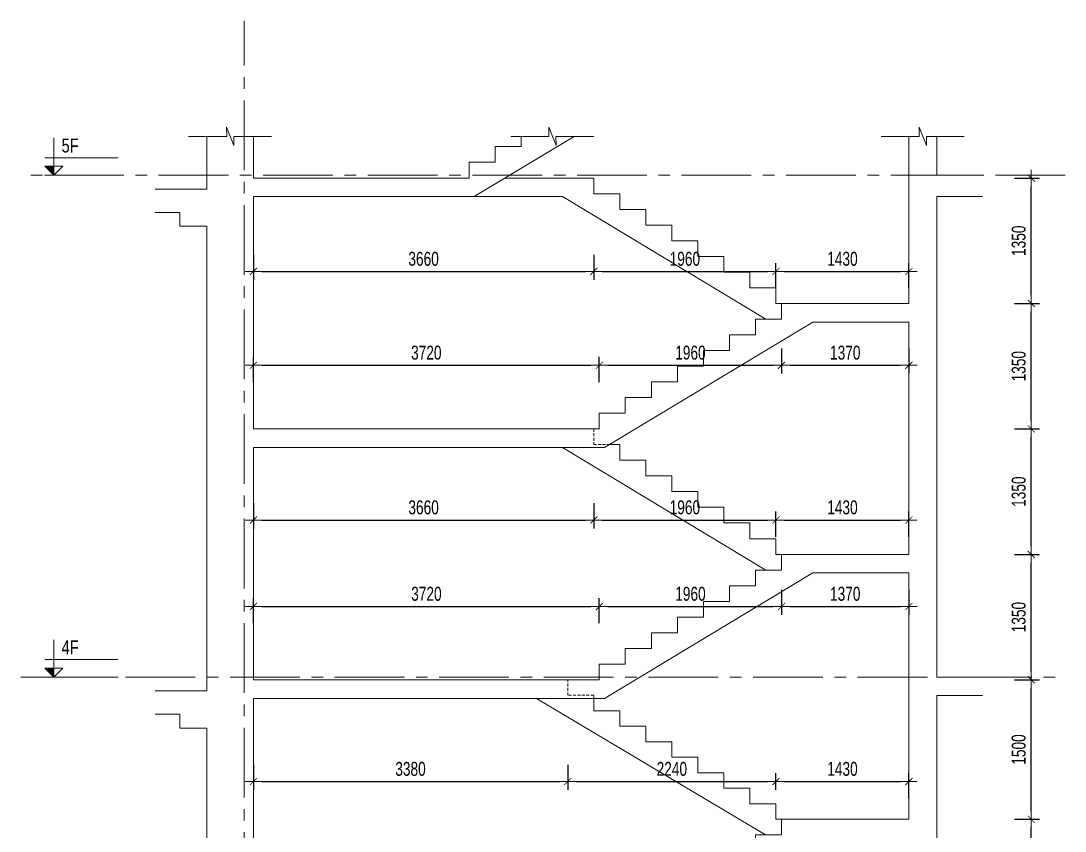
# Model space of a CAD drawing. Header units: millimetres. Extents: x -179076 to 152218, y -28646 to 38481.
# Drawn here: x 11691 to 22923, y -4004 to 4715 of the extents above; entities that cross this region are included whole.
import ezdxf

# ---------------------------------------------------------------- set-up
doc = ezdxf.new("R2010")
doc.units = ezdxf.units.MM
doc.linetypes.add('CENTER2', pattern=[1.125, 0.75, -0.125, 0.125, -0.125])
doc.linetypes.add('HIDDEN2', pattern=[4.7625, 3.175, -1.5875])
doc.layers.get('Defpoints').update_dxf_attribs({"color": 151, "lineweight": 9})
for name, color, linetype, lineweight in [('NDC_S_ANNO', 7, 'Continuous', 20), ('NDC_S_AXIS', 5, 'CENTER2', 13), ('NDC_S_CONTINUOUS', 3, 'Continuous', 20), ('NDC_S_DIM', 1, 'Continuous', 15), ('NDC_S_HIDDEN', 8, 'HIDDEN2', 13), ('NDC_S_SLAB', 2, 'Continuous', 20), ('NDC_S_SYMBOL', 1, 'Continuous', 15), ('NDC_S_TEXT SYMBOL', 7, 'Continuous', 20), ('NDC_S_VN TEXT', 7, 'Continuous', 20)]:
    doc.layers.add(name, color=color, linetype=linetype, lineweight=lineweight)
doc.styles.add('NDC_ANNO', font='', dxfattribs={"width": 0.8})
doc.styles.add('NDC_DIM', font='', dxfattribs={"width": 0.75})
doc.styles.get('NDC_ANNO').set_extended_font_data('Dotum')
doc.styles.get('NDC_DIM').set_extended_font_data('Dotum')
doc.dimstyles.new('NDC_dim_60', dxfattribs={"dimscale": 60, "dimtxt": 2.5, "dimasz": 1.5, "dimexe": 1.5, "dimexo": 2.5, "dimgap": 1, "dimtad": 1, "dimdec": 0, "dimzin": 0, "dimdsep": 46, "dimtxsty": 'NDC_DIM', "dimblk": 'DIMMARK', "dimcen": 0.09, "dimdle": 1.2, "dimclrd": 1, "dimclre": 1, "dimclrt": 3, "dimadec": 0, "dimazin": 0, "dimtfac": 1, "dimtdec": 0, "dimtix": 1, "dimtofl": 0, "dimtmove": 0, "dimatfit": 3, "dimfxl": 3, "dimfxlon": 1, "dimtolj": 1, "dimtzin": 0, "dimarcsym": 0})

# ---------------------------------------------------------------- blocks, each defined once
blk = doc.blocks.new('kata_block_CT')
at = {"layer": 'NDC_S_ANNO'}
blk.add_hatch(color=3, dxfattribs=at).paths.add_polyline_path([(0, 1.6), (-1.61, 1.6), (0, 0)])
at = {"layer": 'NDC_S_ANNO', "ltscale": 50}
h = blk.add_hatch(dxfattribs=at)
h.set_pattern_fill('ANSI31', color=256, scale=1.406, style=0)
h.paths.add_polyline_path([(0, 1.6), (0, 0), (1.61, 1.6)])
for p, q in [((-1.59, 3.14), (11.47, 3.14)), ((11.56, 0), (-1.64, 0))]:
    blk.add_line(p, q, dxfattribs=at)
for points in [[(0, 6.69), (0, 0)], [(0, 0), (-1.61, 1.6), (0, 1.6)], [(0, 0), (1.61, 1.6), (0, 1.6)]]:
    blk.add_lwpolyline(points, dxfattribs=at)
at = {"layer": 'NDC_S_ANNO', "color": 8, "ltscale": 50}
blk.add_lwpolyline([(0, 0), (-1.61, 1.6), (0, 1.6)], dxfattribs=at)
at = {"layer": 'NDC_S_TEXT SYMBOL', "color": 3, "style": 'NDC_ANNO', "width": 0.8}
blk.add_attdef('CT', (1.41, 4.07), '', height=2.5, dxfattribs=at)
blk = doc.blocks.new('DIMMARK')
at = {"layer": 'NDC_S_DIM', "color": 1}
blk.add_line((-1.5, 0), (1, 0), dxfattribs=at)
at = {"layer": 'NDC_S_DIM', "color": 2, "const_width": 0.1}
blk.add_lwpolyline([(-0.42, -0.42), (0.42, 0.42)], dxfattribs=at)
blk = doc.blocks.new('*D1164')
at = {"layer": 'Defpoints', "color": 0, "transparency": 16777216}
for p in [(17573, -2376), (14192, -2576), (17573, -3471)]:
    blk.add_point(p, dxfattribs=at)
at = {"layer": 'NDC_S_DIM', "color": 1, "lineweight": -2, "transparency": 16777216}
for p, q in [((14192, -3291), (14192, -3561)), ((17573, -3291), (17573, -3561)), ((14282, -3471), (17483, -3471))]:
    blk.add_line(p, q, dxfattribs=at)
at = {"layer": 'NDC_S_DIM', "color": 1, "lineweight": -2, "transparency": 16777216, "xscale": 90, "yscale": 90, "zscale": 90, "rotation": 180}
blk.add_blockref('DIMMARK', (14192, -3471), dxfattribs=at)
at = {"layer": 'NDC_S_DIM', "color": 1, "lineweight": -2, "transparency": 16777216, "xscale": 90, "yscale": 90, "zscale": 90}
blk.add_blockref('DIMMARK', (17573, -3471), dxfattribs=at)
at = {"layer": 'NDC_S_DIM', "color": 3, "transparency": 16777216, "insert": (15882, -3335), "char_height": 150, "attachment_point": 5, "style": 'NDC_DIM'}
blk.add_mtext('\\A1;3380', dxfattribs=at)
blk = doc.blocks.new('*D1165')
at = {"layer": 'Defpoints', "color": 0, "transparency": 16777216}
for p in [(17573, -2376), (19813, -3471), (19813, -3709)]:
    blk.add_point(p, dxfattribs=at)
at = {"layer": 'NDC_S_DIM', "color": 1, "lineweight": -2, "transparency": 16777216}
for p, q in [((17573, -3291), (17573, -3561)), ((17663, -3471), (19723, -3471)), ((19813, -3559), (19813, -3381))]:
    blk.add_line(p, q, dxfattribs=at)
at = {"layer": 'NDC_S_DIM', "color": 1, "lineweight": -2, "transparency": 16777216, "xscale": 90, "yscale": 90, "zscale": 90, "rotation": 180}
blk.add_blockref('DIMMARK', (17573, -3471), dxfattribs=at)
at = {"layer": 'NDC_S_DIM', "color": 1, "lineweight": -2, "transparency": 16777216, "xscale": 90, "yscale": 90, "zscale": 90}
blk.add_blockref('DIMMARK', (19813, -3471), dxfattribs=at)
at = {"layer": 'NDC_S_DIM', "color": 3, "transparency": 16777216, "insert": (18693, -3335), "char_height": 150, "attachment_point": 5, "style": 'NDC_DIM'}
blk.add_mtext('\\A1;2240', dxfattribs=at)
blk = doc.blocks.new('*D1166')
at = {"layer": 'Defpoints', "color": 0, "transparency": 16777216}
for p in [(21243, -3471), (19813, -3709), (21243, -3876)]:
    blk.add_point(p, dxfattribs=at)
at = {"layer": 'NDC_S_DIM', "color": 1, "lineweight": -2, "transparency": 16777216}
for p, q in [((19813, -3559), (19813, -3381)), ((19903, -3471), (21153, -3471)), ((21243, -3651), (21243, -3381))]:
    blk.add_line(p, q, dxfattribs=at)
at = {"layer": 'NDC_S_DIM', "color": 1, "lineweight": -2, "transparency": 16777216, "xscale": 90, "yscale": 90, "zscale": 90, "rotation": 180}
blk.add_blockref('DIMMARK', (19813, -3471), dxfattribs=at)
at = {"layer": 'NDC_S_DIM', "color": 1, "lineweight": -2, "transparency": 16777216, "xscale": 90, "yscale": 90, "zscale": 90}
blk.add_blockref('DIMMARK', (21243, -3471), dxfattribs=at)
at = {"layer": 'NDC_S_DIM', "color": 3, "transparency": 16777216, "insert": (20528, -3335), "char_height": 150, "attachment_point": 5, "style": 'NDC_DIM'}
blk.add_mtext('\\A1;1430', dxfattribs=at)
blk = doc.blocks.new('*D1167')
at = {"layer": 'Defpoints', "color": 0, "transparency": 16777216}
for p in [(17913, -1586), (17913, -2346), (14193, -2376)]:
    blk.add_point(p, dxfattribs=at)
at = {"layer": 'NDC_S_DIM', "color": 1, "lineweight": -2, "transparency": 16777216}
for p, q in [((14193, -1766), (14193, -1496)), ((17913, -1766), (17913, -1496)), ((14283, -1586), (17823, -1586))]:
    blk.add_line(p, q, dxfattribs=at)
at = {"layer": 'NDC_S_DIM', "color": 1, "lineweight": -2, "transparency": 16777216, "xscale": 90, "yscale": 90, "zscale": 90, "rotation": 180}
blk.add_blockref('DIMMARK', (14193, -1586), dxfattribs=at)
at = {"layer": 'NDC_S_DIM', "color": 1, "lineweight": -2, "transparency": 16777216, "xscale": 90, "yscale": 90, "zscale": 90}
blk.add_blockref('DIMMARK', (17913, -1586), dxfattribs=at)
at = {"layer": 'NDC_S_DIM', "color": 3, "transparency": 16777216, "insert": (16053, -1451), "char_height": 150, "attachment_point": 5, "style": 'NDC_DIM'}
blk.add_mtext('\\A1;3720', dxfattribs=at)
blk = doc.blocks.new('*D1168')
at = {"layer": 'Defpoints', "color": 0, "transparency": 16777216}
for p in [(19873, -1194), (19873, -1586), (17913, -2346)]:
    blk.add_point(p, dxfattribs=at)
at = {"layer": 'NDC_S_DIM', "color": 1, "lineweight": -2, "transparency": 16777216}
for p, q in [((19873, -1406), (19873, -1676)), ((17913, -1766), (17913, -1496)), ((18003, -1586), (19783, -1586))]:
    blk.add_line(p, q, dxfattribs=at)
at = {"layer": 'NDC_S_DIM', "color": 1, "lineweight": -2, "transparency": 16777216, "xscale": 90, "yscale": 90, "zscale": 90, "rotation": 180}
blk.add_blockref('DIMMARK', (17913, -1586), dxfattribs=at)
at = {"layer": 'NDC_S_DIM', "color": 1, "lineweight": -2, "transparency": 16777216, "xscale": 90, "yscale": 90, "zscale": 90}
blk.add_blockref('DIMMARK', (19873, -1586), dxfattribs=at)
at = {"layer": 'NDC_S_DIM', "color": 3, "transparency": 16777216, "insert": (18893, -1451), "char_height": 150, "attachment_point": 5, "style": 'NDC_DIM'}
blk.add_mtext('\\A1;1960', dxfattribs=at)
blk = doc.blocks.new('*D1169')
at = {"layer": 'Defpoints', "color": 0, "transparency": 16777216}
for p in [(19873, -1194), (21243, -1226), (21243, -1586)]:
    blk.add_point(p, dxfattribs=at)
at = {"layer": 'NDC_S_DIM', "color": 1, "lineweight": -2, "transparency": 16777216}
for p, q in [((19873, -1406), (19873, -1676)), ((21243, -1406), (21243, -1676)), ((19963, -1586), (21153, -1586))]:
    blk.add_line(p, q, dxfattribs=at)
at = {"layer": 'NDC_S_DIM', "color": 1, "lineweight": -2, "transparency": 16777216, "xscale": 90, "yscale": 90, "zscale": 90, "rotation": 180}
blk.add_blockref('DIMMARK', (19873, -1586), dxfattribs=at)
at = {"layer": 'NDC_S_DIM', "color": 1, "lineweight": -2, "transparency": 16777216, "xscale": 90, "yscale": 90, "zscale": 90}
blk.add_blockref('DIMMARK', (21243, -1586), dxfattribs=at)
at = {"layer": 'NDC_S_DIM', "color": 3, "transparency": 16777216, "insert": (20558, -1451), "char_height": 150, "attachment_point": 5, "style": 'NDC_DIM'}
blk.add_mtext('\\A1;1370', dxfattribs=at)
blk = doc.blocks.new('*D1170')
at = {"layer": 'Defpoints', "color": 0, "transparency": 16777216}
for p in [(17853, 324), (14193, 124), (17853, -656)]:
    blk.add_point(p, dxfattribs=at)
at = {"layer": 'NDC_S_DIM', "color": 1, "lineweight": -2, "transparency": 16777216}
for p, q in [((14193, -476), (14193, -746)), ((17853, -476), (17853, -746)), ((14283, -656), (17763, -656))]:
    blk.add_line(p, q, dxfattribs=at)
at = {"layer": 'NDC_S_DIM', "color": 1, "lineweight": -2, "transparency": 16777216, "xscale": 90, "yscale": 90, "zscale": 90, "rotation": 180}
blk.add_blockref('DIMMARK', (14193, -656), dxfattribs=at)
at = {"layer": 'NDC_S_DIM', "color": 1, "lineweight": -2, "transparency": 16777216, "xscale": 90, "yscale": 90, "zscale": 90}
blk.add_blockref('DIMMARK', (17853, -656), dxfattribs=at)
at = {"layer": 'NDC_S_DIM', "color": 3, "transparency": 16777216, "insert": (16023, -521), "char_height": 150, "attachment_point": 5, "style": 'NDC_DIM'}
blk.add_mtext('\\A1;3660', dxfattribs=at)
blk = doc.blocks.new('*D1171')
at = {"layer": 'Defpoints', "color": 0, "transparency": 16777216}
for p in [(17853, 324), (19813, -656), (19813, -1026)]:
    blk.add_point(p, dxfattribs=at)
at = {"layer": 'NDC_S_DIM', "color": 1, "lineweight": -2, "transparency": 16777216}
for p, q in [((17853, -476), (17853, -746)), ((17943, -656), (19723, -656)), ((19813, -836), (19813, -566))]:
    blk.add_line(p, q, dxfattribs=at)
at = {"layer": 'NDC_S_DIM', "color": 1, "lineweight": -2, "transparency": 16777216, "xscale": 90, "yscale": 90, "zscale": 90, "rotation": 180}
blk.add_blockref('DIMMARK', (17853, -656), dxfattribs=at)
at = {"layer": 'NDC_S_DIM', "color": 1, "lineweight": -2, "transparency": 16777216, "xscale": 90, "yscale": 90, "zscale": 90}
blk.add_blockref('DIMMARK', (19813, -656), dxfattribs=at)
at = {"layer": 'NDC_S_DIM', "color": 3, "transparency": 16777216, "insert": (18833, -521), "char_height": 150, "attachment_point": 5, "style": 'NDC_DIM'}
blk.add_mtext('\\A1;1960', dxfattribs=at)
blk = doc.blocks.new('*D1172')
at = {"layer": 'Defpoints', "color": 0, "transparency": 16777216}
for p in [(21243, -656), (19813, -1026), (21243, -1026)]:
    blk.add_point(p, dxfattribs=at)
at = {"layer": 'NDC_S_DIM', "color": 1, "lineweight": -2, "transparency": 16777216}
for p, q in [((19813, -836), (19813, -566)), ((19903, -656), (21153, -656)), ((21243, -836), (21243, -566))]:
    blk.add_line(p, q, dxfattribs=at)
at = {"layer": 'NDC_S_DIM', "color": 1, "lineweight": -2, "transparency": 16777216, "xscale": 90, "yscale": 90, "zscale": 90, "rotation": 180}
blk.add_blockref('DIMMARK', (19813, -656), dxfattribs=at)
at = {"layer": 'NDC_S_DIM', "color": 1, "lineweight": -2, "transparency": 16777216, "xscale": 90, "yscale": 90, "zscale": 90}
blk.add_blockref('DIMMARK', (21243, -656), dxfattribs=at)
at = {"layer": 'NDC_S_DIM', "color": 3, "transparency": 16777216, "insert": (20528, -521), "char_height": 150, "attachment_point": 5, "style": 'NDC_DIM'}
blk.add_mtext('\\A1;1430', dxfattribs=at)
blk = doc.blocks.new('*D1173')
at = {"layer": 'Defpoints', "color": 0, "transparency": 16777216}
for p in [(17913, 1009), (14192, 324), (17913, 324)]:
    blk.add_point(p, dxfattribs=at)
at = {"layer": 'NDC_S_DIM', "color": 1, "lineweight": -2, "transparency": 16777216}
for p, q in [((14192, 829), (14192, 1099)), ((17913, 829), (17913, 1099)), ((14282, 1009), (17823, 1009))]:
    blk.add_line(p, q, dxfattribs=at)
at = {"layer": 'NDC_S_DIM', "color": 1, "lineweight": -2, "transparency": 16777216, "xscale": 90, "yscale": 90, "zscale": 90, "rotation": 180}
blk.add_blockref('DIMMARK', (14192, 1009), dxfattribs=at)
at = {"layer": 'NDC_S_DIM', "color": 1, "lineweight": -2, "transparency": 16777216, "xscale": 90, "yscale": 90, "zscale": 90}
blk.add_blockref('DIMMARK', (17913, 1009), dxfattribs=at)
at = {"layer": 'NDC_S_DIM', "color": 3, "transparency": 16777216, "insert": (16052, 1144), "char_height": 150, "attachment_point": 5, "style": 'NDC_DIM'}
blk.add_mtext('\\A1;3720', dxfattribs=at)
blk = doc.blocks.new('*D1174')
at = {"layer": 'Defpoints', "color": 0, "transparency": 16777216}
for p in [(19873, 1506), (19873, 1009), (17913, 324)]:
    blk.add_point(p, dxfattribs=at)
at = {"layer": 'NDC_S_DIM', "color": 1, "lineweight": -2, "transparency": 16777216}
for p, q in [((19873, 1189), (19873, 919)), ((17913, 829), (17913, 1099)), ((18003, 1009), (19783, 1009))]:
    blk.add_line(p, q, dxfattribs=at)
at = {"layer": 'NDC_S_DIM', "color": 1, "lineweight": -2, "transparency": 16777216, "xscale": 90, "yscale": 90, "zscale": 90, "rotation": 180}
blk.add_blockref('DIMMARK', (17913, 1009), dxfattribs=at)
at = {"layer": 'NDC_S_DIM', "color": 1, "lineweight": -2, "transparency": 16777216, "xscale": 90, "yscale": 90, "zscale": 90}
blk.add_blockref('DIMMARK', (19873, 1009), dxfattribs=at)
at = {"layer": 'NDC_S_DIM', "color": 3, "transparency": 16777216, "insert": (18893, 1144), "char_height": 150, "attachment_point": 5, "style": 'NDC_DIM'}
blk.add_mtext('\\A1;1960', dxfattribs=at)
blk = doc.blocks.new('*D1175')
at = {"layer": 'Defpoints', "color": 0, "transparency": 16777216}
for p in [(19873, 1506), (21243, 1474), (21243, 1009)]:
    blk.add_point(p, dxfattribs=at)
at = {"layer": 'NDC_S_DIM', "color": 1, "lineweight": -2, "transparency": 16777216}
for p, q in [((19873, 1189), (19873, 919)), ((21243, 1189), (21243, 919)), ((19963, 1009), (21153, 1009))]:
    blk.add_line(p, q, dxfattribs=at)
at = {"layer": 'NDC_S_DIM', "color": 1, "lineweight": -2, "transparency": 16777216, "xscale": 90, "yscale": 90, "zscale": 90, "rotation": 180}
blk.add_blockref('DIMMARK', (19873, 1009), dxfattribs=at)
at = {"layer": 'NDC_S_DIM', "color": 1, "lineweight": -2, "transparency": 16777216, "xscale": 90, "yscale": 90, "zscale": 90}
blk.add_blockref('DIMMARK', (21243, 1009), dxfattribs=at)
at = {"layer": 'NDC_S_DIM', "color": 3, "transparency": 16777216, "insert": (20558, 1144), "char_height": 150, "attachment_point": 5, "style": 'NDC_DIM'}
blk.add_mtext('\\A1;1370', dxfattribs=at)
blk = doc.blocks.new('*D1176')
at = {"layer": 'Defpoints', "color": 0, "transparency": 16777216}
for p in [(17853, 3024), (14193, 2824), (17853, 2019)]:
    blk.add_point(p, dxfattribs=at)
at = {"layer": 'NDC_S_DIM', "color": 1, "lineweight": -2, "transparency": 16777216}
for p, q in [((14193, 2199), (14193, 1929)), ((17853, 2199), (17853, 1929)), ((14283, 2019), (17763, 2019))]:
    blk.add_line(p, q, dxfattribs=at)
at = {"layer": 'NDC_S_DIM', "color": 1, "lineweight": -2, "transparency": 16777216, "xscale": 90, "yscale": 90, "zscale": 90, "rotation": 180}
blk.add_blockref('DIMMARK', (14193, 2019), dxfattribs=at)
at = {"layer": 'NDC_S_DIM', "color": 1, "lineweight": -2, "transparency": 16777216, "xscale": 90, "yscale": 90, "zscale": 90}
blk.add_blockref('DIMMARK', (17853, 2019), dxfattribs=at)
at = {"layer": 'NDC_S_DIM', "color": 3, "transparency": 16777216, "insert": (16023, 2154), "char_height": 150, "attachment_point": 5, "style": 'NDC_DIM'}
blk.add_mtext('\\A1;3660', dxfattribs=at)
blk = doc.blocks.new('*D1177')
at = {"layer": 'Defpoints', "color": 0, "transparency": 16777216}
for p in [(17853, 3024), (19813, 2019), (19813, 1674)]:
    blk.add_point(p, dxfattribs=at)
at = {"layer": 'NDC_S_DIM', "color": 1, "lineweight": -2, "transparency": 16777216}
for p, q in [((17853, 2199), (17853, 1929)), ((19813, 1839), (19813, 2109)), ((17943, 2019), (19723, 2019))]:
    blk.add_line(p, q, dxfattribs=at)
at = {"layer": 'NDC_S_DIM', "color": 1, "lineweight": -2, "transparency": 16777216, "xscale": 90, "yscale": 90, "zscale": 90, "rotation": 180}
blk.add_blockref('DIMMARK', (17853, 2019), dxfattribs=at)
at = {"layer": 'NDC_S_DIM', "color": 1, "lineweight": -2, "transparency": 16777216, "xscale": 90, "yscale": 90, "zscale": 90}
blk.add_blockref('DIMMARK', (19813, 2019), dxfattribs=at)
at = {"layer": 'NDC_S_DIM', "color": 3, "transparency": 16777216, "insert": (18833, 2154), "char_height": 150, "attachment_point": 5, "style": 'NDC_DIM'}
blk.add_mtext('\\A1;1960', dxfattribs=at)
blk = doc.blocks.new('*D1193')
at = {"layer": 'Defpoints', "color": 0, "transparency": 16777216}
for p in [(19813, -3876), (22559, -3876), (17633, -5376)]:
    blk.add_point(p, dxfattribs=at)
at = {"layer": 'NDC_S_DIM', "color": 1, "lineweight": -2, "transparency": 16777216}
for p, q in [((22379, -3876), (22649, -3876)), ((22559, -5286), (22559, -3966)), ((22379, -5376), (22649, -5376))]:
    blk.add_line(p, q, dxfattribs=at)
at = {"layer": 'NDC_S_DIM', "color": 1, "lineweight": -2, "transparency": 16777216, "xscale": 90, "yscale": 90, "zscale": 90}
for p, rotation in [((22559, -3876), 90), ((22559, -5376), 270)]:
    blk.add_blockref('DIMMARK', p, dxfattribs=dict(at, rotation=rotation))
at = {"layer": 'NDC_S_DIM', "color": 3, "transparency": 16777216, "insert": (22424, -4626), "char_height": 150, "attachment_point": 5, "rotation": 90, "style": 'NDC_DIM'}
blk.add_mtext('\\A1;1500', dxfattribs=at)
blk = doc.blocks.new('*D1194')
at = {"layer": 'Defpoints', "color": 0, "transparency": 16777216}
for p in [(17913, -2376), (22559, -2376), (19813, -3876)]:
    blk.add_point(p, dxfattribs=at)
at = {"layer": 'NDC_S_DIM', "color": 1, "lineweight": -2, "transparency": 16777216}
for p, q in [((22379, -2376), (22649, -2376)), ((22559, -3786), (22559, -2466)), ((22379, -3876), (22649, -3876))]:
    blk.add_line(p, q, dxfattribs=at)
at = {"layer": 'NDC_S_DIM', "color": 1, "lineweight": -2, "transparency": 16777216, "xscale": 90, "yscale": 90, "zscale": 90}
for p, rotation in [((22559, -2376), 90), ((22559, -3876), 270)]:
    blk.add_blockref('DIMMARK', p, dxfattribs=dict(at, rotation=rotation))
at = {"layer": 'NDC_S_DIM', "color": 3, "transparency": 16777216, "insert": (22424, -3126), "char_height": 150, "attachment_point": 5, "rotation": 90, "style": 'NDC_DIM'}
blk.add_mtext('\\A1;1500', dxfattribs=at)
blk = doc.blocks.new('*D1195')
at = {"layer": 'Defpoints', "color": 0, "transparency": 16777216}
for p in [(19813, -1026), (22559, -1026), (17913, -2376)]:
    blk.add_point(p, dxfattribs=at)
at = {"layer": 'NDC_S_DIM', "color": 1, "lineweight": -2, "transparency": 16777216}
for p, q in [((22379, -1026), (22649, -1026)), ((22559, -2286), (22559, -1116)), ((22379, -2376), (22649, -2376))]:
    blk.add_line(p, q, dxfattribs=at)
at = {"layer": 'NDC_S_DIM', "color": 1, "lineweight": -2, "transparency": 16777216, "xscale": 90, "yscale": 90, "zscale": 90}
for p, rotation in [((22559, -1026), 90), ((22559, -2376), 270)]:
    blk.add_blockref('DIMMARK', p, dxfattribs=dict(at, rotation=rotation))
at = {"layer": 'NDC_S_DIM', "color": 3, "transparency": 16777216, "insert": (22424, -1701), "char_height": 150, "attachment_point": 5, "rotation": 90, "style": 'NDC_DIM'}
blk.add_mtext('\\A1;1350', dxfattribs=at)
blk = doc.blocks.new('*D1196')
at = {"layer": 'Defpoints', "color": 0, "transparency": 16777216}
for p in [(17913, 324), (22559, 324), (19813, -1026)]:
    blk.add_point(p, dxfattribs=at)
at = {"layer": 'NDC_S_DIM', "color": 1, "lineweight": -2, "transparency": 16777216}
for p, q in [((22379, 324), (22649, 324)), ((22559, -936), (22559, 234)), ((22379, -1026), (22649, -1026))]:
    blk.add_line(p, q, dxfattribs=at)
at = {"layer": 'NDC_S_DIM', "color": 1, "lineweight": -2, "transparency": 16777216, "xscale": 90, "yscale": 90, "zscale": 90}
for p, rotation in [((22559, 324), 90), ((22559, -1026), 270)]:
    blk.add_blockref('DIMMARK', p, dxfattribs=dict(at, rotation=rotation))
at = {"layer": 'NDC_S_DIM', "color": 3, "transparency": 16777216, "insert": (22424, -351), "char_height": 150, "attachment_point": 5, "rotation": 90, "style": 'NDC_DIM'}
blk.add_mtext('\\A1;1350', dxfattribs=at)
blk = doc.blocks.new('*D1197')
at = {"layer": 'Defpoints', "color": 0, "transparency": 16777216}
for p in [(19813, 1674), (22559, 1674), (17913, 324)]:
    blk.add_point(p, dxfattribs=at)
at = {"layer": 'NDC_S_DIM', "color": 1, "lineweight": -2, "transparency": 16777216}
for p, q in [((22379, 1674), (22649, 1674)), ((22559, 414), (22559, 1584)), ((22379, 324), (22649, 324))]:
    blk.add_line(p, q, dxfattribs=at)
at = {"layer": 'NDC_S_DIM', "color": 1, "lineweight": -2, "transparency": 16777216, "xscale": 90, "yscale": 90, "zscale": 90}
for p, rotation in [((22559, 1674), 90), ((22559, 324), 270)]:
    blk.add_blockref('DIMMARK', p, dxfattribs=dict(at, rotation=rotation))
at = {"layer": 'NDC_S_DIM', "color": 3, "transparency": 16777216, "insert": (22424, 999), "char_height": 150, "attachment_point": 5, "rotation": 90, "style": 'NDC_DIM'}
blk.add_mtext('\\A1;1350', dxfattribs=at)
blk = doc.blocks.new('*D1198')
at = {"layer": 'Defpoints', "color": 0, "transparency": 16777216}
for p in [(17853, 3024), (22559, 3024), (19813, 1674)]:
    blk.add_point(p, dxfattribs=at)
at = {"layer": 'NDC_S_DIM', "color": 1, "lineweight": -2, "transparency": 16777216}
for p, q in [((22379, 3024), (22649, 3024)), ((22559, 1764), (22559, 2934)), ((22379, 1674), (22649, 1674))]:
    blk.add_line(p, q, dxfattribs=at)
at = {"layer": 'NDC_S_DIM', "color": 1, "lineweight": -2, "transparency": 16777216, "xscale": 90, "yscale": 90, "zscale": 90}
for p, rotation in [((22559, 3024), 90), ((22559, 1674), 270)]:
    blk.add_blockref('DIMMARK', p, dxfattribs=dict(at, rotation=rotation))
at = {"layer": 'NDC_S_DIM', "color": 3, "transparency": 16777216, "insert": (22424, 2349), "char_height": 150, "attachment_point": 5, "rotation": 90, "style": 'NDC_DIM'}
blk.add_mtext('\\A1;1350', dxfattribs=at)
blk = doc.blocks.new('*D1326')
at = {"layer": 'Defpoints', "color": 0, "transparency": 16777216}
for p in [(21243, 2019), (19813, 1674), (21243, 1674)]:
    blk.add_point(p, dxfattribs=at)
at = {"layer": 'NDC_S_DIM', "color": 1, "lineweight": -2, "transparency": 16777216}
for p, q in [((19813, 1839), (19813, 2109)), ((21243, 1839), (21243, 2109)), ((19903, 2019), (21153, 2019))]:
    blk.add_line(p, q, dxfattribs=at)
at = {"layer": 'NDC_S_DIM', "color": 1, "lineweight": -2, "transparency": 16777216, "xscale": 90, "yscale": 90, "zscale": 90, "rotation": 180}
blk.add_blockref('DIMMARK', (19813, 2019), dxfattribs=at)
at = {"layer": 'NDC_S_DIM', "color": 1, "lineweight": -2, "transparency": 16777216, "xscale": 90, "yscale": 90, "zscale": 90}
blk.add_blockref('DIMMARK', (21243, 2019), dxfattribs=at)
at = {"layer": 'NDC_S_DIM', "color": 3, "transparency": 16777216, "insert": (20528, 2154), "char_height": 150, "attachment_point": 5, "style": 'NDC_DIM'}
blk.add_mtext('\\A1;1430', dxfattribs=at)

msp = doc.modelspace()

# ---------------------------------------------------------------- linework, layer by layer
at = {"layer": 'NDC_S_AXIS', "ltscale": 1000}
msp.add_line((14092.5, -26141.4), (14092.5, 4715.2), dxfattribs=at)
for points in [[(22922.9, 3054.3), (11691.3, 3054.3)], [(11691.3, -2345.7), (22922.9, -2345.7)]]:
    msp.add_lwpolyline(points, dxfattribs=at)
at = {"layer": 'NDC_S_CONTINUOUS'}
for p, q in [((16568.3, 2824.3), (17516.9, 2824.3)), ((17516.9, 2824.3), (19705.1, 1505.5)), ((17516.9, 124.3), (19705.1, -1194.5)), ((17237.5, -2575.7), (19701.5, -4042.4))]:
    msp.add_line(p, q, dxfattribs=at)
for points in [[(16899.2, 3024.3), (17852.5, 3024.3), (17852.5, 2855.5), (18132.5, 2855.5), (18132.5, 2686.8), (18412.5, 2686.8), (18412.5, 2518), (18692.5, 2518), (18692.5, 2349.3), (18972.5, 2349.3), (18972.5, 2180.5), (19252.5, 2180.5), (19252.5, 2011.8), (19532.5, 2011.8), (19532.5, 1843), (19812.5, 1843), (19812.5, 1674.3), (19872.5, 1674.3)], [(18020, 155.5), (18132.5, 155.5), (18132.5, -13.2), (18412.5, -13.2), (18412.5, -182), (18692.5, -182), (18692.5, -350.7), (18972.5, -350.7), (18972.5, -519.5), (19252.5, -519.5), (19252.5, -688.2), (19532.5, -688.2), (19532.5, -857), (19812.5, -857), (19812.5, -1025.7), (19872.5, -1025.7)], [(17852.5, -2575.7), (17852.5, -2709), (18132.5, -2709), (18132.5, -2875.7), (18412.5, -2875.7), (18412.5, -3042.4), (18692.5, -3042.4), (18692.5, -3209), (18972.5, -3209), (18972.5, -3375.7), (19252.5, -3375.7), (19252.5, -3542.4), (19532.5, -3542.4), (19532.5, -3709), (19812.5, -3709), (19812.5, -3875.7), (19872.5, -3875.7)]]:
    msp.add_lwpolyline(points, dxfattribs=at)
at = {"layer": 'NDC_S_HIDDEN', "ltscale": 10}
for points in [[(17572.5, 324.3), (17852.5, 324.3), (17852.5, 155.5), (18020, 155.5)], [(17852.5, -2575.7), (17852.5, -2542.4), (17572.5, -2542.4), (17572.5, -2375.7), (17292.5, -2375.7)]]:
    msp.add_lwpolyline(points, dxfattribs=at)
at = {"layer": 'NDC_S_SLAB'}
for p, q in [((13692.5, 3472.7), (13692.5, 2904.3)), ((14192.5, 3472.7), (14192.5, 3024.3)), ((17641, 3472.7), (16568.3, 2824.3)), ((21242.5, 3472.7), (21242.5, 1674.3)), ((21542.5, 3472.7), (21542.5, 3054.3)), ((13136, 2904.3), (13692.5, 2904.3)), ((16568.3, 2824.3), (14192.3, 2824.3)), ((14192.5, 2824.3), (14192.5, 324.3)), ((22034.1, 2824.3), (21542.5, 2824.3)), ((21542.5, 2824.3), (21542.5, -2345.7)), ((13136, 2654.3), (13401.1, 2654.3)), ((13401.1, 2654.3), (13401.1, 2504.3)), ((13401.1, 2504.3), (13692.5, 2504.3)), ((13692.5, 2504.3), (13692.5, -2495.7)), ((21242.5, 1674.3), (19872.5, 1674.3)), ((19872.5, 1674.3), (19872.5, 1505.5)), ((17968.1, 124.3), (20208.1, 1474.3)), ((19872.5, 1505.5), (19592.5, 1505.5)), ((19592.5, 1505.5), (19592.5, 1336.8)), ((20208.1, 1474.3), (21242.5, 1474.3)), ((21242.5, 1474.3), (21242.5, -1025.7)), ((19592.5, 1336.8), (19312.5, 1336.8)), ((19312.5, 1336.8), (19312.5, 1168)), ((19312.5, 1168), (19032.5, 1168)), ((19032.5, 1168), (19032.5, 999.3)), ((19032.5, 999.3), (18752.5, 999.3)), ((18752.5, 999.3), (18752.5, 830.5)), ((18752.5, 830.5), (18472.5, 830.5)), ((18472.5, 830.5), (18472.5, 661.8)), ((18472.5, 661.8), (18192.5, 661.8)), ((18192.5, 661.8), (18192.5, 493)), ((18192.5, 493), (17912.5, 493)), ((17912.5, 493), (17912.5, 324.3)), ((17912.5, 324.3), (14192.3, 324.3)), ((14192.3, 124.3), (17968.1, 124.3)), ((14192.5, 124.3), (14192.5, -2375.7)), ((17968.1, -2575.7), (20208.1, -1225.7)), ((20208.1, -1225.7), (21242.5, -1225.7)), ((21242.5, -1225.7), (21242.5, -3875.7)), ((13136, -2495.7), (13692.5, -2495.7)), ((14192.3, -2575.7), (17968.1, -2575.7)), ((14192.5, -2575.7), (14192.5, -5375.7)), ((22034.1, -2545.7), (21542.5, -2545.7)), ((21542.5, -2545.7), (21542.5, -8345.7)), ((13136, -2745.7), (13401.1, -2745.7)), ((13401.1, -2745.7), (13401.1, -2895.7)), ((13401.1, -2895.7), (13692.5, -2895.7)), ((13692.5, -2895.7), (13692.5, -8415.7))]:
    msp.add_line(p, q, dxfattribs=at)
for points in [[(14192.5, 3024.3), (16512.5, 3024.3), (16512.5, 3193.5), (16792.5, 3193.5), (16792.5, 3362.8), (17072.5, 3362.8), (17072.5, 3472.7)], [(22034.1, 3054.3), (21542.5, 3054.3)], [(21242.5, -1025.7), (19872.5, -1025.7), (19872.5, -1194.5), (19592.5, -1194.5), (19592.5, -1363.2), (19312.5, -1363.2), (19312.5, -1532), (19032.5, -1532), (19032.5, -1700.7), (18752.5, -1700.7), (18752.5, -1869.5), (18472.5, -1869.5), (18472.5, -2038.2), (18192.5, -2038.2), (18192.5, -2207), (17912.5, -2207), (17912.5, -2375.7), (14192.5, -2375.7)], [(22034.1, -2345.7), (21542.5, -2345.7)], [(21242.5, -3875.7), (19872.5, -3875.7), (19872.5, -4042.4), (19592.5, -4042.4), (19592.5, -4209), (19312.5, -4209), (19312.5, -4375.7), (19032.5, -4375.7), (19032.5, -4542.4), (18752.5, -4542.4), (18752.5, -4709), (18472.5, -4709), (18472.5, -4875.7), (18192.5, -4875.7), (18192.5, -5042.4), (17912.5, -5042.4), (17912.5, -5209), (17632.5, -5209), (17632.5, -5375.7), (14192.3, -5375.7)]]:
    msp.add_lwpolyline(points, dxfattribs=at)
at = {"layer": 'NDC_S_SYMBOL'}
for points in [[(13495.1, 3472.7), (13904.7, 3472.7), (13902.5, 3572.7), (13982.5, 3372.7), (13980.3, 3472.7), (14386.6, 3472.7)], [(16961.3, 3472.7), (17371, 3472.7), (17368.8, 3572.7), (17448.8, 3372.7), (17446.6, 3472.7), (17852.9, 3472.7)], [(20945.1, 3472.7), (21354.7, 3472.7), (21352.5, 3572.7), (21432.5, 3372.7), (21430.3, 3472.7), (21836.6, 3472.7)]]:
    msp.add_lwpolyline(points, dxfattribs=at)

# ---------------------------------------------------------------- block references
at = {"layer": 'NDC_S_VN TEXT', "xscale": 60, "yscale": 60, "zscale": 60}
for p, values in [((12044.5, 3054.3), {'CT': '5F'}), ((12044.5, -2345.7), {'CT': '4F'})]:
    msp.add_blockref('kata_block_CT', p, dxfattribs=at).add_auto_attribs(values)

# ---------------------------------------------------------------- dimensions: what is measured, and where the dimension line sits
at = {"layer": 'NDC_S_DIM'}
for base, p1, p2, picture, middle in [((22558.9, 3024.3), (19812.5, 1674.3), (17852.5, 3024.3), '*D1198', (22423.8, 2349.3)), ((22558.9, 1674.3), (17912.5, 324.3), (19812.5, 1674.3), '*D1197', (22423.8, 999.3)), ((22558.9, 324.3), (19812.5, -1025.7), (17912.5, 324.3), '*D1196', (22423.8, -350.7)), ((22558.9, -1025.7), (17912.5, -2375.7), (19812.5, -1025.7), '*D1195', (22423.8, -1700.7)), ((22558.9, -2375.7), (19812.5, -3875.7), (17912.5, -2375.7), '*D1194', (22423.8, -3125.7)), ((22558.9, -3875.7), (17632.5, -5375.7), (19812.5, -3875.7), '*D1193', (22423.8, -4625.7))]:
    dim = msp.add_linear_dim(base=base, p1=p1, p2=p2, angle=90, dimstyle='NDC_dim_60', override={"dimtmove": 1}, dxfattribs=at)
    dim.commit()
    dim.dimension.update_dxf_attribs({"geometry": picture, "text_midpoint": middle})
for base, p1, p2, picture, middle in [((17852.5, 2019.4), (14192.5, 2824.3), (17852.5, 3024.3), '*D1176', (16022.5, 2154.5)), ((17912.5, 1008.8), (14192.3, 324.3), (17912.5, 324.3), '*D1173', (16052.4, 1143.9)), ((17852.5, -655.6), (14192.5, 124.3), (17852.5, 324.3), '*D1170', (16022.5, -520.5)), ((17912.5, -1586.1), (14192.5, -2375.7), (17912.5, -2345.7), '*D1167', (16052.5, -1451)), ((17572.5, -3470.5), (14192.3, -2575.7), (17572.5, -2375.7), '*D1164', (15882.4, -3335.4))]:
    dim = msp.add_linear_dim(base=base, p1=p1, p2=p2, dimstyle='NDC_dim_60', dxfattribs=at)
    dim.commit()
    dim.dimension.update_dxf_attribs({"geometry": picture, "text_midpoint": middle})
for base, p1, p2, picture, middle in [((19812.5, 2019.4), (17852.5, 3024.3), (19812.5, 1674.3), '*D1177', (18832.5, 2154.5)), ((21242.5, 2019.4), (19812.5, 1674.3), (21242.5, 1674.3), '*D1326', (20527.5, 2154.5)), ((19872.5, 1008.8), (17912.5, 324.3), (19872.5, 1505.5), '*D1174', (18892.5, 1143.9)), ((21242.5, 1008.8), (19872.5, 1505.5), (21242.5, 1474.3), '*D1175', (20557.5, 1143.9)), ((19812.5, -655.6), (17852.5, 324.3), (19812.5, -1025.7), '*D1171', (18832.5, -520.5)), ((21242.5, -655.6), (19812.5, -1025.7), (21242.5, -1025.7), '*D1172', (20527.5, -520.5)), ((19872.5, -1586.1), (17912.5, -2345.7), (19872.5, -1194.5), '*D1168', (18892.5, -1451)), ((21242.5, -1586.1), (19872.5, -1194.5), (21242.5, -1225.7), '*D1169', (20557.5, -1451)), ((19812.5, -3470.5), (17572.5, -2375.7), (19812.5, -3709), '*D1165', (18692.5, -3335.4)), ((21242.5, -3470.5), (19812.5, -3709), (21242.5, -3875.7), '*D1166', (20527.5, -3335.4))]:
    dim = msp.add_linear_dim(base=base, p1=p1, p2=p2, dimstyle='NDC_dim_60', override={"dimtmove": 1}, dxfattribs=at)
    dim.commit()
    dim.dimension.update_dxf_attribs({"geometry": picture, "text_midpoint": middle})

doc.saveas('drawing.dxf')
